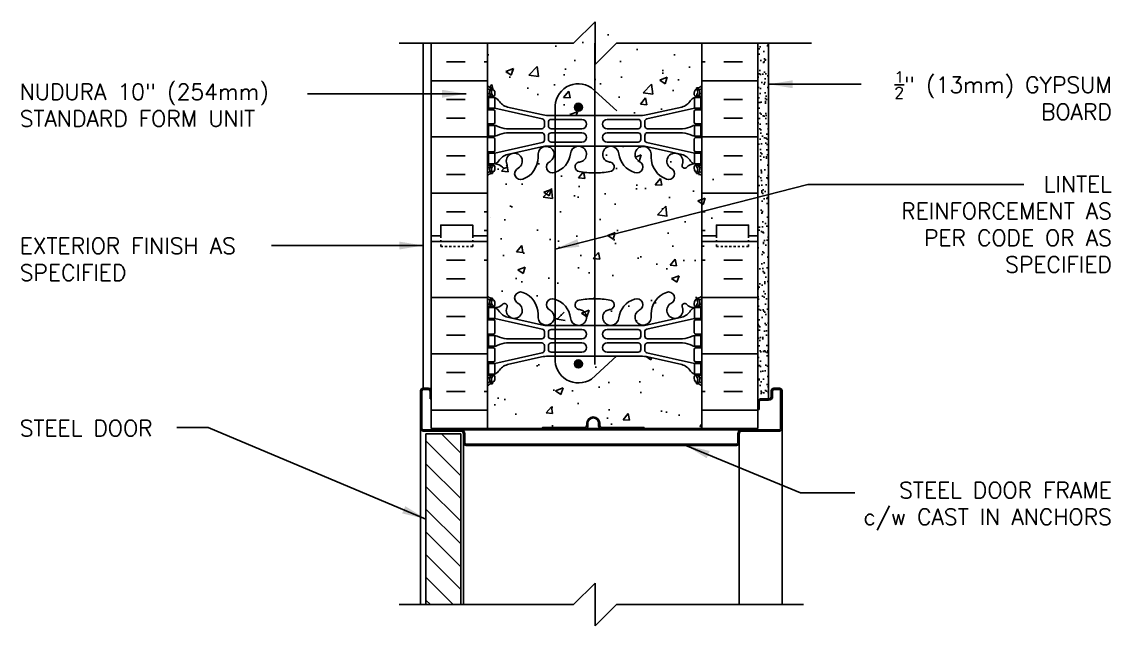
# Model space of a CAD drawing. Header units: inches. Extents: x 171.2 to 222.1, y 133.2 to 219.4.
# Drawn here: x 171.3 to 222.1, y 190.3 to 219.4 of the extents above; entities that cross this region are included whole.
import ezdxf

# ---------------------------------------------------------------- set-up
doc = ezdxf.new("R2010")
doc.units = ezdxf.units.IN
doc.header["$LTSCALE"] = 0.5
doc.header["$MEASUREMENT"] = 0
doc.linetypes.add('DASHED2', pattern=[0.375, 0.25, -0.125])
for name, color, linetype in [('HATCH', 12, 'Continuous'), ('line25', 2, 'Continuous'), ('LINE50', 5, 'Continuous'), ('LINE65', 3, 'Continuous'), ('LINE9', 9, 'Continuous'), ('TEXT', 4, 'Continuous'), ('Web_Edge', 9, 'Continuous')]:
    doc.layers.add(name, color=color, linetype=linetype)
doc.styles.add('DIM', font='romans.shx', dxfattribs={"width": 0.7})
doc.styles.add('ROMANS', font='romans.shx', dxfattribs={"height": 0.75})
doc.dimstyles.new('ext_12', dxfattribs={"dimscale": 12, "dimtxt": 0.09375, "dimasz": 0.09375, "dimexe": 0.09375, "dimexo": 0.0625, "dimgap": 0.0625, "dimtad": 1, "dimdec": 1, "dimzin": 3, "dimdsep": 46, "dimlunit": 4, "dimtxsty": 'DIM', "dimcen": 0.09, "dimdle": 0.09375, "dimclrt": 4, "dimadec": 0, "dimazin": 0, "dimtfac": 1, "dimtdec": 1, "dimtmove": 2, "dimatfit": 3, "dimfxl": 1, "dimfrac": 2, "dimtolj": 1, "dimtzin": 0, "dimarcsym": 0})
pattern_1 = [(50, (0, 0), (3.5863, -0.31376), [0.375, -4.125]), (355, (0, 0), (-0.693757, 3.76096), [0.3, -3.3]), (100.4514, (0.299, -0.026), (2.892544, 3.4472), [0.3187, -3.50571]), (46.1842, (0, 1), (5.336207, -0.827596), [0.5625, -6.1875]), (96.6356, (0.4447, 0.931), (4.67331, 4.87059), [0.47805, -5.25857]), (351.1842, (0, 1), (4.67331, 4.87059), [0.45, -4.95]), (21, (0.5, 0.75), (2.984535, -2.013094), [0.375, -4.125]), (326, (0.5, 0.75), (1.216577, 3.62575), [0.3, -3.3]), (71.4514, (0.7487, 0.5822), (4.20111, 1.612656), [0.3187, -3.50571]), (37.5, (0, 0), (0.0607993, 1.664469), [0, -3.26, 0, -3.35, 0, -3.3125]), (7.5, (0, 0), (1.315348, 1.972059), [0, -1.91, 0, -3.185, 0, -1.2625]), (327.5, (-1.115, 0), (2.669112, -0.1127744), [0, -1.25, 0, -3.9, 0, -5.175]), (317.5, (-1.615, 0), (2.91593, 0.500525), [0, -1.625, 0, -2.59, 0, -3.675])]

msp = doc.modelspace()

# ---------------------------------------------------------------- hatches: boundary and pattern name
at = {"layer": 'HATCH'}
h = msp.add_hatch(dxfattribs=at)
h.set_pattern_fill('AR-CONC', color=256, scale=0.5)
h.set_pattern_definition(pattern_1)
h.paths.add_polyline_path([(203.026, 218.45), (199.046, 218.45), (198.046, 217.45), (198.046, 219.45), (197.046, 218.45), (193.026, 218.45), (193.026, 216.459, 0.088416), (193.172, 216.362), (193.262, 216.362), (193.262, 216.32, -0.249069), (193.372, 216.113), (193.372, 216.046, -0.414214), (193.309, 215.983), (193.262, 215.983), (193.262, 215.913), (193.367, 215.913, -0.155529), (193.542, 215.779, 0.180914), (193.96, 215.468), (195.541, 215.115, 0.054974), (195.868, 215.079), (198.026, 215.079), (200.184, 215.079, 0.054974), (200.51, 215.115), (202.091, 215.468, 0.180914), (202.509, 215.779, -0.155529), (202.685, 215.913), (202.79, 215.913), (202.79, 215.983), (202.742, 215.983, -0.414214), (202.68, 216.046), (202.68, 216.113, -0.249069), (202.79, 216.32), (202.79, 216.362), (202.88, 216.362, 0.08841), (203.026, 216.459)])
h.paths.add_polyline_path([(203.026, 212.267, 0.08841), (202.88, 212.364), (202.79, 212.364), (202.79, 212.406, -0.249069), (202.68, 212.613), (202.68, 212.681, -0.414214), (202.742, 212.743), (202.79, 212.743), (202.79, 212.813), (202.685, 212.813, 0.231736), (202.327, 212.662, -0.8344), (202.115, 212.788), (202.127, 212.809, 2.155404), (201.589, 212.615, -1), (201.375, 212.104, -0.311223), (200.666, 213.12), (200.667, 213.285, 1.661382), (200.105, 212.932, -1), (199.892, 212.421, -0.30095), (199.156, 213.293, 1.661382), (198.595, 212.94, 0.055617), (198.774, 212.895, -0.843243), (198.739, 212.462, -0.047544), (198.026, 212.398, -0.047544), (197.312, 212.462, -0.843243), (197.278, 212.895, 0.055617), (197.457, 212.94, 1.661382), (196.896, 213.293, -0.30095), (196.159, 212.421, -1), (195.946, 212.932, 1.661382), (195.385, 213.285), (195.385, 213.139, -0.316114), (194.676, 212.104, -1), (194.463, 212.615, 2.155404), (193.924, 212.809), (193.936, 212.788, -0.834375), (193.724, 212.662, 0.23174), (193.367, 212.813), (193.262, 212.813), (193.262, 212.743), (193.309, 212.743, -0.414214), (193.372, 212.681), (193.372, 212.613, -0.249069), (193.262, 212.406), (193.262, 212.364), (193.172, 212.364, 0.088416), (193.026, 212.267), (193.026, 209.459), (193.026, 206.652, 0.088416), (193.172, 206.554), (193.262, 206.554), (193.262, 206.513, -0.249069), (193.372, 206.306), (193.372, 206.238, -0.414214), (193.309, 206.176), (193.262, 206.176), (193.262, 206.106), (193.367, 206.106, 0.231736), (193.724, 206.257, -0.8344), (193.936, 206.131), (193.924, 206.11, 2.155404), (194.463, 206.304, -1), (194.676, 206.815, -0.311223), (195.385, 205.799), (195.385, 205.634, 1.661382), (195.946, 205.987, -1), (196.159, 206.498, -0.30095), (196.896, 205.626, 1.661382), (197.457, 205.979, 0.055617), (197.278, 206.024, -0.843243), (197.312, 206.456, -0.047544), (198.026, 206.521, -0.047544), (198.739, 206.456, -0.843243), (198.774, 206.024, 0.055617), (198.595, 205.979, 1.661382), (199.156, 205.626, -0.30095), (199.892, 206.498, -1), (200.105, 205.987, 1.661382), (200.667, 205.634), (200.666, 205.78, -0.316114), (201.375, 206.815, -1), (201.589, 206.304, 2.155404), (202.127, 206.11), (202.115, 206.131, -0.834375), (202.327, 206.257, 0.23174), (202.685, 206.106), (202.79, 206.106), (202.79, 206.176), (202.742, 206.176, -0.414214), (202.68, 206.238), (202.68, 206.306, -0.249069), (202.79, 206.513), (202.79, 206.554), (202.88, 206.554, 0.08841), (203.026, 206.652), (203.026, 209.459)])
h.paths.add_polyline_path([(193.302, 180.6), (192.614, 180.6), (192.614, 180.1), (191.302, 180.1), (191.302, 178.529), (192.802, 170.6), (193.302, 170.6)])
h = msp.add_hatch(dxfattribs=at)
h.set_pattern_fill('AR-CONC', color=256, scale=0.5)
h.set_pattern_definition(pattern_1)
h.paths.add_polyline_path([(193.577, 218.45), (197.557, 218.45), (198.557, 217.45), (198.557, 219.45), (199.557, 218.45), (203.577, 218.45), (203.577, 216.459, -0.088416), (203.431, 216.362), (203.341, 216.362), (203.341, 216.32, 0.249069), (203.231, 216.113), (203.231, 216.046, 0.414214), (203.294, 215.983), (203.341, 215.983), (203.341, 215.913), (203.236, 215.913, 0.155529), (203.061, 215.779, -0.180914), (202.643, 215.468), (201.062, 215.115, -0.054974), (200.735, 215.079), (198.577, 215.079), (196.42, 215.079, -0.054974), (196.093, 215.115), (194.512, 215.468, -0.180914), (194.094, 215.779, 0.155529), (193.918, 215.913), (193.813, 215.913), (193.813, 215.983), (193.861, 215.983, 0.414214), (193.923, 216.046), (193.923, 216.113, 0.249069), (193.813, 216.32), (193.813, 216.362), (193.723, 216.362, -0.08841), (193.577, 216.459)])
h.paths.add_polyline_path([(193.577, 212.267, -0.08841), (193.723, 212.364), (193.813, 212.364), (193.813, 212.406, 0.249069), (193.923, 212.613), (193.923, 212.681, 0.414214), (193.861, 212.743), (193.813, 212.743), (193.813, 212.813), (193.918, 212.813, -0.231736), (194.276, 212.662, 0.8344), (194.488, 212.788), (194.476, 212.809, -2.155404), (195.015, 212.615, 1), (195.228, 212.104, 0.311223), (195.937, 213.12), (195.937, 213.285, -1.661382), (196.498, 212.932, 1), (196.711, 212.421, 0.30095), (197.448, 213.293, -1.661382), (198.009, 212.94, -0.055617), (197.829, 212.895, 0.843243), (197.864, 212.462, 0.047544), (198.577, 212.398, 0.047544), (199.291, 212.462, 0.843243), (199.326, 212.895, -0.055617), (199.146, 212.94, -1.661382), (199.707, 213.293, 0.30095), (200.444, 212.421, 1), (200.657, 212.932, -1.661382), (201.218, 213.285), (201.218, 213.139, 0.316114), (201.927, 212.104, 1), (202.14, 212.615, -2.155404), (202.679, 212.809), (202.667, 212.788, 0.834375), (202.879, 212.662, -0.23174), (203.236, 212.813), (203.341, 212.813), (203.341, 212.743), (203.294, 212.743, 0.414214), (203.231, 212.681), (203.231, 212.613, 0.249069), (203.341, 212.406), (203.341, 212.364), (203.431, 212.364, -0.088416), (203.577, 212.267), (203.577, 209.459), (203.577, 206.652, -0.088416), (203.431, 206.554), (203.341, 206.554), (203.341, 206.513, 0.249069), (203.231, 206.306), (203.231, 206.238, 0.414214), (203.294, 206.176), (203.341, 206.176), (203.341, 206.106), (203.236, 206.106, -0.231736), (202.879, 206.257, 0.8344), (202.667, 206.131), (202.679, 206.11, -2.155404), (202.14, 206.304, 1), (201.927, 206.815, 0.311223), (201.218, 205.799), (201.218, 205.634, -1.661382), (200.657, 205.987, 1), (200.444, 206.498, 0.30095), (199.707, 205.626, -1.661382), (199.146, 205.979, -0.055617), (199.326, 206.024, 0.843243), (199.291, 206.456, 0.047544), (198.577, 206.521, 0.047544), (197.864, 206.456, 0.843243), (197.829, 206.024, -0.055617), (198.009, 205.979, -1.661382), (197.448, 205.626, 0.30095), (196.711, 206.498, 1), (196.498, 205.987, -1.661382), (195.937, 205.634), (195.937, 205.78, 0.316114), (195.228, 206.815, 1), (195.015, 206.304, -2.155404), (194.476, 206.11), (194.488, 206.131, 0.834375), (194.276, 206.257, -0.23174), (193.918, 206.106), (193.813, 206.106), (193.813, 206.176), (193.861, 206.176, 0.414214), (193.923, 206.238), (193.923, 206.306, 0.249069), (193.813, 206.513), (193.813, 206.554), (193.723, 206.554, -0.08841), (193.577, 206.652), (193.577, 209.459)])
h.paths.add_polyline_path([(203.302, 180.6), (203.989, 180.6), (203.989, 180.1), (205.302, 180.1), (205.302, 178.529), (203.802, 170.6), (203.302, 170.6)])
h = msp.add_hatch(dxfattribs=at)
h.set_pattern_fill('AR-SAND', color=256, scale=0.25, style=0)
h.set_pattern_definition([(37.5, (73.11427, 22.81427), (-0.01574834, 0.48170594), [0, -0.38, 0, -0.425, 0, -0.40625]), (7.5, (73.11427, 22.8143), (0.4424442, 0.7055365), [0, -0.205, 0, -0.3425, 0, -0.13125]), (327.5, (72.80677, 22.81427), (0.7785355, 0.0014148), [0, -0.125, 0, -0.45, 0, -0.5875]), (317.5, (72.8068, 22.8143), (0.7515317, 0.2194189), [0, -0.0625, 0, -0.295, 0, -0.3375])])
h.paths.add_polyline_path([(206.151, 214.104), (205.651, 213.821), (205.651, 209.459), (205.651, 201.722, -0.414214), (205.776, 201.847), (206.151, 201.847)])
h.paths.add_polyline_path([(206.151, 214.714), (205.651, 214.714), (205.651, 213.821), (206.151, 214.104)])
h.paths.add_polyline_path([(206.151, 218.45), (205.651, 218.45), (205.651, 214.714), (206.151, 214.714)])
h = msp.add_hatch(dxfattribs=at)
h.set_pattern_fill('AR-CONC', color=256, scale=0.5)
h.set_pattern_definition(pattern_1)
h.paths.add_polyline_path([(203.026, 202.459, 0.08841), (202.88, 202.557), (202.79, 202.557), (202.79, 202.598, -0.249069), (202.68, 202.806), (202.68, 202.873, -0.414214), (202.742, 202.936), (202.79, 202.936), (202.79, 203.006), (202.685, 203.006, -0.168672), (202.499, 203.155, 0.17445), (202.091, 203.451), (200.51, 203.804, 0.054974), (200.184, 203.84), (198.026, 203.84), (195.868, 203.84, 0.054974), (195.541, 203.804), (193.96, 203.451, 0.17445), (193.553, 203.155, -0.168672), (193.367, 203.006), (193.262, 203.006), (193.262, 202.936), (193.309, 202.936, -0.414214), (193.372, 202.873), (193.372, 202.806, -0.249069), (193.262, 202.598), (193.262, 202.557), (193.172, 202.557, 0.088416), (193.026, 202.459), (193.026, 200.459), (195.588, 200.459), (195.588, 200.509), (197.538, 200.509, 0.414214), (197.663, 200.634), (197.663, 200.709, -1), (198.263, 200.709), (198.263, 200.634, 0.414214), (198.388, 200.509), (200.338, 200.509), (200.338, 200.459), (203.026, 200.459)])
h = msp.add_hatch(dxfattribs=at)
h.set_pattern_fill('ANSI31', color=256, scale=6, style=0)
h.set_pattern_definition([(135, (312.06505, 22.8143), (0.53033, 0.53033), [])])
h.paths.add_polyline_path([(191.777, 192.248), (190.152, 192.248), (190.152, 200.222), (191.777, 200.222)])
at = {"layer": 'LINE65'}
for points in [[(197.457, 215.461, 1), (197.082, 215.461, 1)], [(197.457, 203.481, 1), (197.082, 203.481, 1)]]:
    msp.add_hatch(color=256, dxfattribs=at).paths.add_polyline_path(points)

# ---------------------------------------------------------------- linework, layer by layer
at = {"layer": 'HATCH'}
for p, q in [((191.114, 218.45), (191.989, 218.45)), ((192.864, 218.45), (193.026, 218.45)), ((203.187, 218.45), (203.026, 218.45)), ((204.937, 218.45), (204.062, 218.45)), ((191.114, 217.575), (191.989, 217.575)), ((192.864, 217.575), (193.026, 217.575)), ((203.187, 217.575), (203.026, 217.575)), ((204.937, 217.575), (204.062, 217.575)), ((190.401, 216.7), (193.026, 216.7)), ((205.651, 216.7), (203.026, 216.7)), ((191.114, 215.825), (191.989, 215.825)), ((204.937, 215.825), (204.062, 215.825)), ((191.114, 214.95), (191.989, 214.95)), ((204.937, 214.95), (204.062, 214.95)), ((190.401, 214.075), (193.026, 214.075)), ((205.651, 214.075), (203.026, 214.075)), ((191.114, 213.2), (191.989, 213.2)), ((204.937, 213.2), (204.062, 213.2)), ((191.114, 212.325), (191.989, 212.325)), ((204.937, 212.325), (204.062, 212.325)), ((190.401, 211.45), (193.026, 211.45)), ((205.651, 211.45), (203.026, 211.45)), ((191.114, 210.575), (191.989, 210.575)), ((192.864, 210.575), (193.026, 210.575)), ((193.16, 210.296), (193.16, 210.296)), ((203.187, 210.575), (203.026, 210.575)), ((204.937, 210.575), (204.062, 210.575)), ((192.864, 209.7), (193.026, 209.7)), ((203.187, 209.7), (203.026, 209.7)), ((190.401, 209.2), (193.026, 209.2)), ((205.651, 209.2), (203.026, 209.2)), ((191.114, 208.325), (191.989, 208.325)), ((192.864, 208.325), (193.026, 208.325)), ((203.187, 208.325), (203.026, 208.325)), ((204.937, 208.325), (204.062, 208.325)), ((191.114, 207.45), (191.989, 207.45)), ((204.937, 207.45), (204.062, 207.45)), ((190.401, 206.575), (193.026, 206.575)), ((205.651, 206.575), (203.026, 206.575)), ((191.114, 205.7), (191.989, 205.7)), ((204.937, 205.7), (204.062, 205.7)), ((191.114, 204.825), (191.989, 204.825)), ((204.937, 204.825), (204.062, 204.825)), ((190.401, 203.95), (193.026, 203.95)), ((205.651, 203.95), (203.026, 203.95)), ((191.114, 203.075), (191.989, 203.075)), ((204.937, 203.075), (204.062, 203.075)), ((191.114, 202.2), (191.989, 202.2)), ((192.864, 202.2), (193.026, 202.2)), ((203.187, 202.2), (203.026, 202.2)), ((204.937, 202.2), (204.062, 202.2)), ((190.401, 201.325), (193.026, 201.325)), ((205.651, 201.325), (203.026, 201.325)), ((189.901, 200.472), (189.901, 192.248)), ((206.776, 200.472), (206.776, 192.248)), ((204.776, 199.803), (204.776, 192.248))]:
    msp.add_line(p, q, dxfattribs=at)
at = {"layer": 'line25'}
for p, q in [((193.026, 218.45), (193.026, 209.459)), ((203.026, 209.459), (203.026, 218.45)), ((193.026, 209.459), (193.026, 200.459)), ((203.026, 200.459), (203.026, 209.459)), ((190.401, 200.459), (193.026, 200.459)), ((203.026, 200.459), (205.651, 200.459)), ((190.152, 192.248), (190.152, 200.222)), ((190.152, 200.222), (191.777, 200.222)), ((191.777, 200.222), (191.777, 192.248))]:
    msp.add_line(p, q, dxfattribs=at)
at = {"layer": 'line25', "color": 12}
msp.add_line((191.901, 199.803), (191.901, 192.248), dxfattribs=at)
at = {"layer": 'LINE50'}
for p, q in [((190.401, 209.459), (190.401, 218.45)), ((205.651, 209.459), (205.651, 218.45)), ((190.401, 200.459), (190.401, 209.459)), ((205.651, 200.459), (205.651, 209.459))]:
    msp.add_line(p, q, dxfattribs=at)
for points in [[(190.401, 209.459), (190.838, 209.459), (190.838, 209.959), (192.338, 209.959), (192.338, 209.459), (193.026, 209.459)], [(193.026, 209.459), (192.338, 209.459), (192.338, 209.959), (190.838, 209.959), (190.838, 209.459), (190.401, 209.459)], [(205.651, 209.459), (205.213, 209.459), (205.213, 209.959), (203.713, 209.959), (203.713, 209.459), (203.026, 209.459)], [(203.026, 209.459), (203.713, 209.459), (203.713, 209.959), (205.213, 209.959), (205.213, 209.459), (205.651, 209.459)]]:
    msp.add_lwpolyline(points, dxfattribs=at)
at = {"layer": 'LINE65'}
msp.add_line((198.043, 218.45), (198.043, 203.459), dxfattribs=at)
msp.add_lwpolyline([(199.056, 203.857), (197.876, 202.773, -0.623194), (196.177, 203.763), (196.177, 215.383, -0.623194), (197.876, 216.373), (199.056, 215.289)], format="xyb", dxfattribs=at)
for centre in [(197.27, 215.461), (197.27, 203.481)]:
    msp.add_circle(centre, 0.188, dxfattribs=at)
at = {"layer": 'LINE9'}
for p, q in [((197.046, 218.45), (198.046, 219.45)), ((198.046, 219.45), (198.046, 217.45)), ((188.901, 218.45), (197.046, 218.45)), ((190.026, 218.45), (190.026, 202.347)), ((198.046, 217.45), (199.046, 218.45)), ((208.16, 218.45), (199.046, 218.45)), ((206.151, 201.847), (206.151, 218.45)), ((189.902, 202.222), (189.902, 200.472)), ((189.965, 200.472), (189.965, 202.222)), ((190.277, 202.347), (190.027, 202.347)), ((190.027, 202.284), (190.277, 202.284)), ((190.34, 202.222), (190.34, 201.847)), ((190.402, 201.847), (190.402, 202.222)), ((206.276, 202.222), (206.276, 201.972)), ((206.338, 201.972), (206.338, 202.222)), ((206.651, 202.347), (206.401, 202.347)), ((206.401, 202.284), (206.651, 202.284)), ((206.713, 202.222), (206.713, 200.472)), ((206.776, 200.472), (206.776, 202.222)), ((190.34, 201.847), (190.402, 201.847)), ((190.402, 201.907), (190.402, 201.847)), ((205.651, 201.722), (205.651, 201.347)), ((205.713, 201.347), (205.713, 201.722)), ((206.151, 201.847), (205.776, 201.847)), ((205.776, 201.784), (206.151, 201.784)), ((205.651, 201.347), (205.713, 201.347)), ((191.777, 200.409), (190.027, 200.409)), ((190.027, 200.347), (191.777, 200.347)), ((191.902, 200.222), (191.902, 199.803)), ((191.965, 199.803), (191.965, 200.222)), ((204.713, 200.222), (204.713, 199.803)), ((204.776, 199.803), (204.776, 200.222)), ((206.651, 200.409), (204.901, 200.409)), ((204.901, 200.347), (206.651, 200.347)), ((204.651, 199.74), (192.027, 199.74)), ((204.651, 199.678), (192.027, 199.678)), ((197.046, 192.248), (198.046, 193.248)), ((198.046, 193.248), (198.046, 191.248)), ((188.901, 192.248), (197.046, 192.248)), ((198.046, 191.248), (199.046, 192.248)), ((207.776, 192.248), (199.046, 192.248))]:
    msp.add_line(p, q, dxfattribs=at)
at = {"layer": 'LINE9', "linetype": 'DASHED2', "ltscale": 0.15}
for points in [[(190.838, 209.459), (190.838, 209.459), (190.838, 208.959), (192.338, 208.959), (192.338, 209.459), (192.338, 209.459)], [(205.213, 209.459), (205.213, 209.459), (205.213, 208.959), (203.713, 208.959), (203.713, 209.459), (203.713, 209.459)]]:
    msp.add_lwpolyline(points, dxfattribs=at)
at = {"layer": 'LINE9'}
msp.add_lwpolyline([(195.588, 200.459), (197.588, 200.459, 0.414214), (197.713, 200.584), (197.713, 200.709, -1), (198.213, 200.709), (198.213, 200.584, 0.414214), (198.338, 200.459), (200.338, 200.459), (200.338, 200.509), (198.388, 200.509, -0.414214), (198.263, 200.634), (198.263, 200.709, 1), (197.663, 200.709), (197.663, 200.634, -0.414214), (197.538, 200.509), (195.588, 200.509)], format="xyb", close=True, dxfattribs=at)
for points in [[(197.963, 200.459), (190.477, 200.459), (190.477, 200.409), (197.963, 200.409)], [(197.963, 200.459), (205.449, 200.459), (205.449, 200.409), (197.963, 200.409)]]:
    msp.add_lwpolyline(points, dxfattribs=at)
for centre, radius, start, end in [((190.027, 202.222), 0.125, 90, 180), ((190.027, 202.222), 0.0625, 90, 180), ((190.277, 202.222), 0.125, 0, 90), ((190.277, 202.222), 0.0625, 0, 90), ((206.151, 201.972), 0.125, 270, 0), ((206.151, 201.972), 0.188, 270, 0), ((206.401, 202.222), 0.125, 90, 180), ((206.401, 202.222), 0.0625, 90, 180), ((206.651, 202.222), 0.125, 0, 90), ((206.651, 202.222), 0.0625, 0, 90), ((205.776, 201.722), 0.125, 90, 180), ((205.776, 201.722), 0.0625, 90, 180), ((190.027, 200.472), 0.125, 180, 270), ((190.027, 200.472), 0.0625, 180, 270), ((206.651, 200.472), 0.125, 270, 0), ((206.651, 200.472), 0.0625, 270, 0), ((191.777, 200.222), 0.188, 0, 90), ((191.777, 200.222), 0.125, 0, 90), ((204.901, 200.222), 0.188, 90, 180), ((204.901, 200.222), 0.125, 90, 180), ((192.027, 199.803), 0.125, 180, 270), ((192.027, 199.803), 0.0625, 180, 270), ((204.651, 199.803), 0.125, 270, 0), ((204.651, 199.803), 0.0625, 270, 0)]:
    msp.add_arc(centre, radius, start, end, dxfattribs=at)
at = {"layer": 'Web_Edge'}
for p, q in [((193.172, 216.362), (193.262, 216.362)), ((193.262, 216.362), (193.262, 216.32)), ((202.88, 216.362), (202.79, 216.362)), ((202.79, 216.362), (202.79, 216.32)), ((193.026, 216.083), (193.104, 216.083)), ((193.026, 215.983), (193.309, 215.983)), ((193.172, 215.983), (193.172, 215.913)), ((193.262, 215.983), (193.262, 215.913)), ((193.372, 216.113), (193.372, 216.046)), ((202.68, 216.113), (202.68, 216.046)), ((203.026, 215.983), (202.742, 215.983)), ((202.79, 215.983), (202.79, 215.913)), ((202.88, 215.983), (202.88, 215.913)), ((203.026, 216.083), (202.948, 216.083)), ((193.026, 215.343), (193.309, 215.343)), ((193.172, 215.413), (193.172, 215.343)), ((193.262, 215.413), (193.262, 215.343)), ((195.584, 214.917), (193.367, 215.413)), ((193.372, 215.281), (193.372, 214.746)), ((195.541, 215.115), (193.96, 215.468)), ((200.467, 214.917), (202.685, 215.413)), ((200.51, 215.115), (202.091, 215.468)), ((202.68, 215.281), (202.68, 214.746)), ((203.026, 215.343), (202.742, 215.343)), ((202.79, 215.413), (202.79, 215.343)), ((202.88, 215.413), (202.88, 215.343)), ((193.026, 214.683), (193.309, 214.683)), ((193.172, 214.683), (193.172, 214.613)), ((193.262, 214.683), (193.262, 214.613)), ((195.682, 214.582), (195.682, 214.795)), ((195.868, 215.079), (198.026, 215.079)), ((195.869, 214.583), (195.869, 214.767)), ((195.994, 214.892), (197.434, 214.892)), ((200.184, 215.079), (198.026, 215.079)), ((200.057, 214.892), (198.617, 214.892)), ((200.182, 214.583), (200.182, 214.767)), ((200.369, 214.582), (200.369, 214.795)), ((203.026, 214.683), (202.742, 214.683)), ((202.79, 214.683), (202.79, 214.613)), ((202.88, 214.683), (202.88, 214.613)), ((195.557, 214.457), (193.919, 214.457)), ((195.557, 214.269), (193.919, 214.269)), ((195.994, 214.458), (197.434, 214.458)), ((195.994, 214.268), (197.434, 214.268)), ((200.057, 214.458), (198.617, 214.458)), ((200.057, 214.268), (198.617, 214.268)), ((200.494, 214.457), (202.132, 214.457)), ((200.494, 214.269), (202.132, 214.269)), ((193.026, 214.043), (193.309, 214.043)), ((193.172, 214.043), (193.172, 214.113)), ((193.262, 214.043), (193.262, 214.113)), ((195.584, 213.81), (193.367, 213.313)), ((193.372, 213.446), (193.372, 213.981)), ((195.682, 214.144), (195.682, 213.932)), ((195.868, 213.648), (198.026, 213.648)), ((195.869, 214.143), (195.869, 213.959)), ((195.994, 213.834), (197.434, 213.834)), ((200.184, 213.648), (198.026, 213.648)), ((200.057, 213.834), (198.617, 213.834)), ((200.182, 214.143), (200.182, 213.959)), ((200.369, 214.144), (200.369, 213.932)), ((200.467, 213.81), (202.685, 213.313)), ((202.68, 213.446), (202.68, 213.981)), ((203.026, 214.043), (202.742, 214.043)), ((202.79, 214.043), (202.79, 214.113)), ((202.88, 214.043), (202.88, 214.113)), ((193.026, 213.383), (193.309, 213.383)), ((193.172, 213.313), (193.172, 213.383)), ((193.262, 213.313), (193.262, 213.383)), ((195.541, 213.612), (193.96, 213.259)), ((195.385, 213.12), (195.385, 213.285)), ((200.51, 213.612), (202.091, 213.259)), ((200.666, 213.12), (200.667, 213.285)), ((203.026, 213.383), (202.742, 213.383)), ((202.79, 213.313), (202.79, 213.383)), ((202.88, 213.313), (202.88, 213.383)), ((193.026, 212.743), (193.309, 212.743)), ((193.026, 212.643), (193.104, 212.643)), ((193.172, 212.743), (193.172, 212.813)), ((193.262, 212.743), (193.262, 212.813)), ((193.372, 212.613), (193.372, 212.681)), ((193.924, 212.809), (193.936, 212.788)), ((202.127, 212.809), (202.115, 212.788)), ((202.68, 212.613), (202.68, 212.681)), ((203.026, 212.743), (202.742, 212.743)), ((202.79, 212.743), (202.79, 212.813)), ((202.88, 212.743), (202.88, 212.813)), ((203.026, 212.643), (202.948, 212.643)), ((193.172, 212.364), (193.262, 212.364)), ((193.262, 212.364), (193.262, 212.406)), ((202.79, 212.364), (202.79, 212.406)), ((202.88, 212.364), (202.79, 212.364)), ((193.172, 206.554), (193.262, 206.554)), ((193.262, 206.554), (193.262, 206.513)), ((202.88, 206.554), (202.79, 206.554)), ((202.79, 206.554), (202.79, 206.513)), ((193.026, 206.276), (193.104, 206.276)), ((193.026, 206.176), (193.309, 206.176)), ((193.172, 206.176), (193.172, 206.106)), ((193.262, 206.176), (193.262, 206.106)), ((193.372, 206.306), (193.372, 206.238)), ((193.924, 206.11), (193.936, 206.131)), ((202.127, 206.11), (202.115, 206.131)), ((202.68, 206.306), (202.68, 206.238)), ((203.026, 206.176), (202.742, 206.176)), ((202.79, 206.176), (202.79, 206.106)), ((202.88, 206.176), (202.88, 206.106)), ((203.026, 206.276), (202.948, 206.276)), ((193.026, 205.536), (193.309, 205.536)), ((193.172, 205.606), (193.172, 205.536)), ((193.262, 205.606), (193.262, 205.536)), ((195.584, 205.109), (193.367, 205.606)), ((195.541, 205.307), (193.96, 205.66)), ((195.385, 205.799), (195.385, 205.634)), ((200.467, 205.109), (202.685, 205.606)), ((200.51, 205.307), (202.091, 205.66)), ((200.666, 205.799), (200.667, 205.634)), ((203.026, 205.536), (202.742, 205.536)), ((202.79, 205.606), (202.79, 205.536)), ((202.88, 205.606), (202.88, 205.536)), ((193.372, 205.473), (193.372, 204.938)), ((195.868, 205.271), (198.026, 205.271)), ((195.994, 205.085), (197.434, 205.085)), ((200.184, 205.271), (198.026, 205.271)), ((200.057, 205.085), (198.617, 205.085)), ((202.68, 205.473), (202.68, 204.938)), ((193.026, 204.876), (193.309, 204.876)), ((193.172, 204.876), (193.172, 204.806)), ((193.262, 204.876), (193.262, 204.806)), ((195.557, 204.65), (193.919, 204.65)), ((195.682, 204.775), (195.682, 204.987)), ((195.869, 204.776), (195.869, 204.96)), ((195.994, 204.651), (197.434, 204.651)), ((200.057, 204.651), (198.617, 204.651)), ((200.182, 204.776), (200.182, 204.96)), ((200.369, 204.775), (200.369, 204.987)), ((200.494, 204.65), (202.132, 204.65)), ((203.026, 204.876), (202.742, 204.876)), ((202.79, 204.876), (202.79, 204.806)), ((202.88, 204.876), (202.88, 204.806)), ((193.026, 204.236), (193.309, 204.236)), ((193.172, 204.236), (193.172, 204.306)), ((193.262, 204.236), (193.262, 204.306)), ((195.584, 204.002), (193.367, 203.506)), ((193.372, 203.638), (193.372, 204.173)), ((195.557, 204.461), (193.919, 204.461)), ((195.682, 204.336), (195.682, 204.124)), ((195.869, 204.336), (195.869, 204.152)), ((195.994, 204.461), (197.434, 204.461)), ((195.994, 204.027), (197.434, 204.027)), ((200.057, 204.461), (198.617, 204.461)), ((200.057, 204.027), (198.617, 204.027)), ((200.182, 204.336), (200.182, 204.152)), ((200.369, 204.336), (200.369, 204.124)), ((200.467, 204.002), (202.685, 203.506)), ((200.494, 204.461), (202.132, 204.461)), ((202.68, 203.638), (202.68, 204.173)), ((203.026, 204.236), (202.742, 204.236)), ((202.79, 204.236), (202.79, 204.306)), ((202.88, 204.236), (202.88, 204.306)), ((193.026, 203.576), (193.309, 203.576)), ((193.172, 203.506), (193.172, 203.576)), ((193.262, 203.506), (193.262, 203.576)), ((195.541, 203.804), (193.96, 203.451)), ((195.868, 203.84), (198.026, 203.84)), ((200.184, 203.84), (198.026, 203.84)), ((200.51, 203.804), (202.091, 203.451)), ((203.026, 203.576), (202.742, 203.576)), ((202.79, 203.506), (202.79, 203.576)), ((202.88, 203.506), (202.88, 203.576)), ((193.172, 202.936), (193.172, 203.006)), ((193.262, 202.936), (193.262, 203.006)), ((202.79, 202.936), (202.79, 203.006)), ((202.88, 202.936), (202.88, 203.006)), ((193.026, 202.936), (193.309, 202.936)), ((193.026, 202.836), (193.104, 202.836)), ((193.172, 202.557), (193.262, 202.557)), ((193.262, 202.557), (193.262, 202.598)), ((193.372, 202.806), (193.372, 202.873)), ((202.68, 202.806), (202.68, 202.873)), ((203.026, 202.936), (202.742, 202.936)), ((202.79, 202.557), (202.79, 202.598)), ((202.88, 202.557), (202.79, 202.557)), ((203.026, 202.836), (202.948, 202.836))]:
    msp.add_line(p, q, dxfattribs=at)
for points in [[(193.067, 215.413), (193.367, 215.413), (193.367, 215.913), (193.067, 215.913)], [(202.985, 215.413), (202.685, 215.413), (202.685, 215.913), (202.985, 215.913)], [(193.067, 213.313), (193.367, 213.313), (193.367, 212.813), (193.067, 212.813)], [(202.985, 213.313), (202.685, 213.313), (202.685, 212.813), (202.985, 212.813)], [(193.067, 205.606), (193.367, 205.606), (193.367, 206.106), (193.067, 206.106)], [(202.985, 205.606), (202.685, 205.606), (202.685, 206.106), (202.985, 206.106)], [(193.067, 203.506), (193.367, 203.506), (193.367, 203.006), (193.067, 203.006)], [(202.985, 203.506), (202.685, 203.506), (202.685, 203.006), (202.985, 203.006)]]:
    msp.add_lwpolyline(points, close=True, dxfattribs=at)
for points in [[(193.367, 214.363), (193.367, 214.613), (193.067, 214.613), (193.067, 214.363)], [(193.367, 214.363), (193.367, 214.113), (193.067, 214.113), (193.067, 214.363)], [(202.685, 214.363), (202.685, 214.613), (202.985, 214.613), (202.985, 214.363)], [(202.685, 214.363), (202.685, 214.113), (202.985, 214.113), (202.985, 214.363)], [(193.367, 204.556), (193.367, 204.806), (193.067, 204.806), (193.067, 204.556)], [(193.367, 204.556), (193.367, 204.306), (193.067, 204.306), (193.067, 204.556)], [(202.685, 204.556), (202.685, 204.806), (202.985, 204.806), (202.985, 204.556)], [(202.685, 204.556), (202.685, 204.306), (202.985, 204.306), (202.985, 204.556)]]:
    msp.add_lwpolyline(points, dxfattribs=at)
for centre, radius, start, end in [((193.372, 216.82), 0.5, 226.2109, 250.5288), ((193.372, 216.82), 0.6, 234.7832, 245.0748), ((193.365, 216.168), 0.25, 140.1145, 222.4609), ((193.11, 216.257), 0.021, 343.464, 63.9957), ((193.208, 216.299), 0.045, 321.448, 139.1879), ((193.122, 216.113), 0.25, 0, 70.5288), ((193.365, 216.168), 0.16, 140.0001, 222.4609), ((202.93, 216.113), 0.25, 109.4712, 180), ((202.844, 216.299), 0.045, 40.8121, 218.552), ((202.686, 216.168), 0.16, 317.5391, 39.9999), ((202.68, 216.82), 0.5, 289.4712, 313.7878), ((202.686, 216.168), 0.25, 317.5391, 39.8855), ((202.942, 216.257), 0.021, 116.0043, 196.536), ((202.68, 216.82), 0.6, 294.9252, 305.2168), ((193.104, 216.103), 0.0196, 269.4032, 15.4901), ((193.214, 216.029), 0.045, 222.4609, 42.4609), ((193.309, 216.046), 0.0625, 270, 0), ((193.244, 215.571), 0.364, 34.9775, 70.3387), ((194.167, 216.182), 0.743, 212.7919, 253.8107), ((201.884, 216.182), 0.743, 286.1893, 327.2081), ((202.807, 215.571), 0.364, 109.6613, 145.0225), ((202.742, 216.046), 0.0625, 180, 270), ((202.837, 216.029), 0.045, 137.5391, 317.5391), ((202.948, 216.103), 0.0196, 164.5099, 270.5968), ((193.309, 215.281), 0.0625, 0, 90), ((202.742, 215.281), 0.0625, 90, 180), ((193.309, 214.746), 0.0625, 270, 0), ((195.868, 216.579), 1.5, 257.4135, 270), ((195.557, 214.795), 0.125, 0, 77.3767), ((195.994, 214.767), 0.125, 90, 180), ((197.434, 214.675), 0.217, 270, 90), ((198.617, 214.675), 0.217, 90, 270), ((200.057, 214.767), 0.125, 0, 90), ((200.184, 216.579), 1.5, 270, 282.5865), ((200.494, 214.795), 0.125, 102.6233, 180), ((202.742, 214.746), 0.0625, 180, 270), ((193.363, 214.395), 0.219, 60.4937, 88.92), ((194.008, 215.624), 1.17, 242.6365, 265.6505), ((194.008, 213.102), 1.17, 94.3495, 117.3635), ((195.557, 214.582), 0.125, 270, 0), ((195.557, 214.144), 0.125, 0, 90), ((195.994, 214.583), 0.125, 180, 270), ((195.994, 214.143), 0.125, 90, 180), ((197.434, 214.051), 0.217, 270, 90), ((198.617, 214.051), 0.217, 90, 270), ((200.057, 214.583), 0.125, 270, 360), ((200.057, 214.143), 0.125, 0, 90), ((200.494, 214.582), 0.125, 180, 270), ((200.494, 214.144), 0.125, 90, 180), ((202.043, 215.624), 1.17, 274.3495, 297.3635), ((202.043, 213.102), 1.17, 62.6365, 85.6505), ((202.689, 214.395), 0.219, 91.08, 119.5063), ((193.309, 213.981), 0.0625, 0, 90), ((193.363, 214.332), 0.219, 271.08, 299.5063), ((195.868, 212.148), 1.5, 90, 102.5865), ((195.557, 213.932), 0.125, 282.6233, 0), ((195.994, 213.959), 0.125, 180, 270), ((200.057, 213.959), 0.125, 270, 0), ((200.184, 212.148), 1.5, 77.4135, 90), ((200.494, 213.932), 0.125, 180, 257.3767), ((202.689, 214.332), 0.219, 240.4937, 268.92), ((202.742, 213.981), 0.0625, 90, 180), ((193.309, 213.446), 0.0625, 270, 0), ((194.167, 212.545), 0.743, 106.1893, 147.2081), ((194.276, 212.94), 0.375, 299.9315, 200.3757), ((195.759, 213.257), 0.375, 299.9315, 175.7552), ((195.869, 213.413), 1.034, 286.3365, 353.3331), ((197.27, 213.265), 0.375, 299.9315, 175.7552), ((198.782, 213.265), 0.375, 4.2448, 240.0685), ((200.183, 213.413), 1.034, 186.6669, 253.6635), ((200.293, 213.257), 0.375, 4.2448, 240.0685), ((201.776, 212.94), 0.375, 339.6243, 240.0685), ((201.884, 212.545), 0.743, 32.7919, 73.8107), ((202.742, 213.446), 0.0625, 180, 270), ((193.104, 212.624), 0.0196, 344.5099, 90.5968), ((193.365, 212.559), 0.25, 137.5391, 219.8855), ((193.214, 212.697), 0.045, 317.5391, 137.5391), ((193.365, 212.559), 0.16, 137.5391, 219.9999), ((193.309, 212.681), 0.0625, 360, 90), ((193.244, 213.156), 0.364, 289.6613, 325.0225), ((193.391, 212.373), 0.441, 41.0127, 93.2024), ((193.819, 212.744), 0.125, 221.0127, 20.3757), ((194.294, 213.126), 1.092, 290.5175, 359.6668), ((196.053, 212.676), 0.277, 112.68, 292.68), ((197.332, 212.681), 0.22, 104.2604, 264.8165), ((197.163, 213.721), 0.834, 277.8937, 290.6271), ((198.888, 213.721), 0.834, 249.3729, 262.1063), ((198.72, 212.681), 0.22, 275.1835, 75.7396), ((199.999, 212.676), 0.277, 247.32, 67.32), ((201.758, 213.126), 1.092, 180.3332, 249.4825), ((202.233, 212.744), 0.125, 159.6243, 318.9873), ((202.66, 212.373), 0.441, 86.7976, 138.9873), ((202.807, 213.156), 0.364, 214.9775, 250.3387), ((202.742, 212.681), 0.0625, 90, 180), ((202.837, 212.697), 0.045, 42.4609, 222.4609), ((202.686, 212.559), 0.16, 320.0001, 42.4609), ((202.686, 212.559), 0.25, 320.1145, 42.4609), ((202.948, 212.624), 0.0196, 89.4032, 195.4901), ((193.372, 211.906), 0.6, 114.9252, 125.2168), ((193.372, 211.906), 0.5, 109.4712, 133.7891), ((193.11, 212.469), 0.021, 296.0043, 16.536), ((193.208, 212.428), 0.045, 220.8121, 38.552), ((193.122, 212.613), 0.25, 289.4712, 360), ((194.57, 212.359), 0.277, 112.68, 292.68), ((198.008, 216.175), 3.777, 259.3725, 270.2606), ((198.043, 216.175), 3.777, 269.7394, 280.6275), ((201.482, 212.359), 0.277, 247.32, 67.32), ((202.93, 212.613), 0.25, 180, 250.5288), ((202.844, 212.428), 0.045, 141.448, 319.1879), ((202.68, 211.906), 0.5, 46.2122, 70.5288), ((202.942, 212.469), 0.021, 163.464, 243.9957), ((202.68, 211.906), 0.6, 54.7842, 65.0748), ((193.372, 207.013), 0.5, 226.2109, 250.5288), ((193.372, 207.013), 0.6, 234.7832, 245.0748), ((193.365, 206.36), 0.25, 140.1145, 222.4609), ((193.208, 206.491), 0.045, 321.448, 139.1879), ((193.122, 206.306), 0.25, 0, 70.5288), ((194.57, 206.56), 0.277, 67.32, 247.32), ((194.294, 205.793), 1.092, 0.3332, 69.4825), ((196.053, 206.243), 0.277, 67.32, 247.32), ((198.008, 202.744), 3.777, 89.7394, 100.6275), ((198.043, 202.744), 3.777, 79.3725, 90.2606), ((199.999, 206.243), 0.277, 292.68, 112.68), ((201.758, 205.793), 1.092, 110.5175, 179.6668), ((201.482, 206.56), 0.277, 292.68, 112.68), ((202.93, 206.306), 0.25, 109.4712, 180), ((202.844, 206.491), 0.045, 40.8121, 218.552), ((202.68, 207.013), 0.5, 289.4712, 313.7878), ((202.686, 206.36), 0.25, 317.5391, 39.8855), ((202.68, 207.013), 0.6, 294.9252, 305.2158), ((193.104, 206.295), 0.0196, 269.4032, 15.4901), ((193.11, 206.45), 0.021, 343.464, 63.9957), ((193.214, 206.222), 0.045, 222.4609, 42.4609), ((193.365, 206.36), 0.16, 140.0001, 222.4609), ((193.309, 206.238), 0.0625, 270, 0), ((193.391, 206.546), 0.441, 266.7976, 318.9873), ((193.244, 205.763), 0.364, 34.9775, 70.3387), ((193.819, 206.175), 0.125, 339.6243, 138.9873), ((194.276, 205.979), 0.375, 159.6243, 60.0685), ((195.869, 205.506), 1.034, 6.6669, 73.6635), ((197.332, 206.237), 0.22, 95.1835, 255.7396), ((197.163, 205.198), 0.834, 69.3729, 82.1063), ((198.888, 205.198), 0.834, 97.8937, 110.6271), ((198.72, 206.237), 0.22, 284.2604, 84.8165), ((200.183, 205.506), 1.034, 106.3365, 173.3331), ((201.776, 205.979), 0.375, 119.9315, 20.3757), ((202.233, 206.175), 0.125, 41.0127, 200.3757), ((202.66, 206.546), 0.441, 221.0127, 273.2024), ((202.807, 205.763), 0.364, 109.6613, 145.0225), ((202.742, 206.238), 0.0625, 180, 270), ((202.837, 206.222), 0.045, 137.5391, 317.5391), ((202.686, 206.36), 0.16, 317.5391, 39.9999), ((202.942, 206.45), 0.021, 116.0043, 196.536), ((202.948, 206.295), 0.0196, 164.5099, 270.5968), ((193.309, 205.473), 0.0625, 0, 90), ((194.167, 206.374), 0.743, 212.7919, 253.8107), ((195.759, 205.662), 0.375, 184.2448, 60.0685), ((197.27, 205.654), 0.375, 184.2448, 60.0685), ((198.782, 205.654), 0.375, 119.9315, 355.7552), ((200.293, 205.662), 0.375, 119.9315, 355.7552), ((201.884, 206.374), 0.743, 286.1893, 327.2081), ((202.742, 205.473), 0.0625, 90, 180), ((195.868, 206.771), 1.5, 257.4135, 270), ((195.557, 204.987), 0.125, 0, 77.3767), ((195.994, 204.96), 0.125, 90, 180), ((197.434, 204.868), 0.217, 270, 90), ((198.617, 204.868), 0.217, 90, 270), ((200.057, 204.96), 0.125, 0, 90), ((200.184, 206.771), 1.5, 270, 282.5865), ((200.494, 204.987), 0.125, 102.6233, 180), ((193.309, 204.938), 0.0625, 270, 0), ((193.363, 204.587), 0.219, 60.4937, 88.92), ((194.008, 205.816), 1.17, 242.6365, 265.6505), ((195.557, 204.775), 0.125, 270, 0), ((195.994, 204.776), 0.125, 180, 270), ((200.057, 204.776), 0.125, 270, 360), ((200.494, 204.775), 0.125, 180, 270), ((202.043, 205.816), 1.17, 274.3495, 297.3635), ((202.689, 204.587), 0.219, 91.08, 119.5063), ((202.742, 204.938), 0.0625, 180, 270), ((193.309, 204.173), 0.0625, 0, 90), ((193.363, 204.524), 0.219, 271.08, 299.5063), ((194.008, 203.295), 1.17, 94.3495, 117.3635), ((195.557, 204.336), 0.125, 0, 90), ((195.557, 204.124), 0.125, 282.6233, 0), ((195.994, 204.336), 0.125, 90, 180), ((195.994, 204.152), 0.125, 180, 270), ((197.434, 204.244), 0.217, 270, 90), ((198.617, 204.244), 0.217, 90, 270), ((200.057, 204.336), 0.125, 0, 90), ((200.057, 204.152), 0.125, 270, 0), ((200.494, 204.336), 0.125, 90, 180), ((200.494, 204.124), 0.125, 180, 257.3767), ((202.043, 203.295), 1.17, 62.6365, 85.6505), ((202.689, 204.524), 0.219, 240.4937, 268.92), ((202.742, 204.173), 0.0625, 90, 180), ((193.309, 203.638), 0.0625, 270, 0), ((195.868, 202.34), 1.5, 90, 102.5865), ((200.184, 202.34), 1.5, 77.4135, 90), ((202.742, 203.638), 0.0625, 180, 270), ((193.244, 203.348), 0.364, 289.6613, 325.0225), ((194.167, 202.737), 0.743, 106.1893, 147.2081), ((201.884, 202.737), 0.743, 32.7919, 73.8107), ((202.807, 203.348), 0.364, 214.9775, 250.3387), ((193.372, 202.098), 0.6, 114.9252, 125.2168), ((193.372, 202.098), 0.5, 109.4712, 133.7891), ((193.104, 202.816), 0.0196, 344.5099, 90.5968), ((193.365, 202.751), 0.25, 137.5391, 219.8855), ((193.11, 202.661), 0.021, 296.0043, 16.536), ((193.208, 202.62), 0.045, 220.8121, 38.552), ((193.214, 202.889), 0.045, 317.5391, 137.5391), ((193.365, 202.751), 0.16, 137.5391, 219.9999), ((193.122, 202.806), 0.25, 289.4712, 360), ((193.309, 202.873), 0.0625, 360, 90), ((202.742, 202.873), 0.0625, 90, 180), ((202.93, 202.806), 0.25, 180, 250.5288), ((202.837, 202.889), 0.045, 42.4609, 222.4609), ((202.844, 202.62), 0.045, 141.448, 319.1879), ((202.686, 202.751), 0.16, 320.0001, 42.4609), ((202.68, 202.098), 0.5, 46.2122, 70.5288), ((202.686, 202.751), 0.25, 320.1145, 42.4609), ((202.942, 202.661), 0.021, 163.464, 243.9957), ((202.948, 202.816), 0.0196, 89.4032, 195.4901), ((202.68, 202.098), 0.6, 54.7832, 65.0748)]:
    msp.add_arc(centre, radius, start, end, dxfattribs=at)
for points in [[(195.869, 214.588), (195.869, 214.762)], [(200.182, 214.588), (200.182, 214.762)], [(195.869, 214.138), (195.869, 213.964)], [(200.182, 214.138), (200.182, 213.964)], [(195.869, 204.781), (195.869, 204.955)], [(200.182, 204.781), (200.182, 204.955)], [(195.869, 204.331), (195.869, 204.157)], [(200.182, 204.331), (200.182, 204.157)]]:
    msp.add_open_spline(points, degree=1, dxfattribs=at)

# ---------------------------------------------------------------- texts
at = {"layer": 'TEXT', "char_height": 0.75, "style": 'ROMANS'}
for s, insert, width, attachment_point in [('NUDURA 10" (254mm) STANDARD FORM UNIT', (171.183, 215.555), 16.08776, 4), ('\\A1;{\\H0.7x;\\S1/2;}" (13mm) GYPSUM BOARD', (222.179, 217.134), 12.40385, 3), ('LINTEL REINFORCEMENT AS PER CODE OR AS SPECIFIED', (222.179, 212.244), 12.20083, 3), ('EXTERIOR FINISH AS SPECIFIED', (171.183, 208.365), 12.54928, 4), ('STEEL DOOR', (171.183, 200.479), 12.54928, 4), ('STEEL DOOR FRAME\\Pc/w CAST IN ANCHORS', (222.179, 197.963), 12.20083, 3)]:
    msp.add_mtext(s, dxfattribs=dict(at, insert=insert, width=width, attachment_point=attachment_point))

# ---------------------------------------------------------------- leaders
at = {"layer": 'TEXT'}
msp.add_leader([(206.151, 216.535), (209.374, 216.535), (210.465, 216.535)], dimstyle='ext_12', dxfattribs=at)
for points, override in [([(192.026, 216.09), (188.516, 216.09), (184.627, 216.09)], {"dimtad": 0}), ([(196.177, 208.844), (207.978, 211.855), (218.069, 211.855)], {"dimgap": 0.0625, "dimtad": 0}), ([(190.026, 209.006), (184.402, 209.006), (182.934, 209.006)], {"dimtad": 0}), ([(190.152, 196.235), (179.983, 200.508), (178.515, 200.508)], {"dimtad": 0}), ([(202.291, 199.678), (207.632, 197.457), (210.183, 197.457)], {"dimgap": 0.0625, "dimtad": 0})]:
    msp.add_leader(points, dimstyle='ext_12', override=override, dxfattribs=at)

doc.saveas('drawing.dxf')
